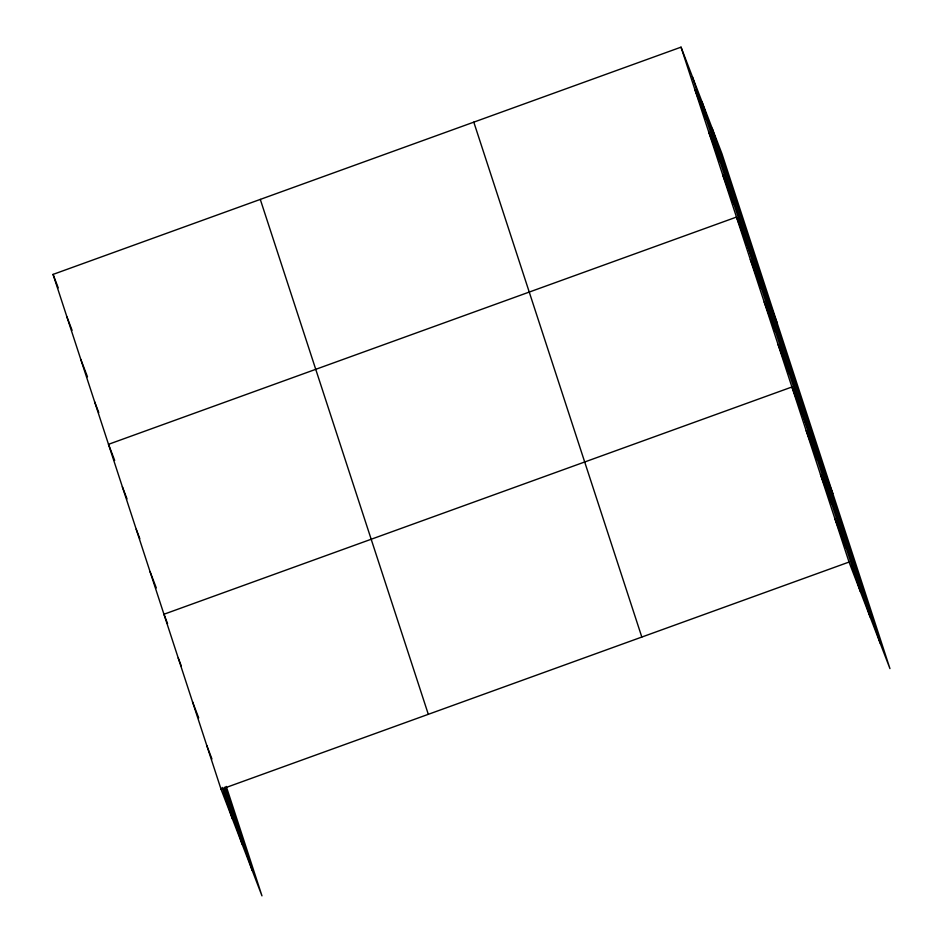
<?xml version="1.0" encoding="UTF-8"?>
<svg xmlns="http://www.w3.org/2000/svg" width="943" height="943" viewBox="0 0 943 943"><rect width="100%" height="100%" fill="white"/><g stroke="black" fill="none" stroke-linecap="round" stroke-linejoin="round"><path stroke-width="1.41" d="M226.261 786.427L261.965 895.85L221.075 789.315L53.056 274.401L681.035 47.15L721.925 153.685L889.944 668.599L849.042 562.063L681.035 47.15M221.075 789.315L849.042 562.063M694.897 89.632L706.236 119.183M708.759 132.114L720.098 161.666M722.621 174.596L733.96 204.148M777.374 323.602L736.471 217.079L108.504 444.318L114.692 460.443M750.333 259.549L761.685 289.1M764.195 302.031L775.547 331.582M778.058 344.513L789.409 374.065M832.81 493.531L791.92 386.995L163.952 614.247L167.559 623.653M806.206 430.762L817.546 460.314M820.481 474.529L831.832 504.081M834.767 518.296L846.107 547.848M53.056 274.401L58.218 287.827M66.918 316.883L72.081 330.309M80.78 359.366L87.487 376.823M94.642 401.836L98.767 412.586M122.366 486.8L127.01 498.894M136.228 529.282L139.835 538.689M150.09 571.764L156.279 587.89M178.227 658.014L181.327 666.076M192.513 701.781L198.702 717.906M206.788 745.548L211.951 758.985M712.177 128.283L880.184 643.197M702.122 102.103L870.141 617.028M692.374 76.701L860.393 591.615M473.799 122.142L641.818 637.055M260.292 199.409L428.311 714.322M224.988 787.016L252.217 870.448M223.868 788.195L242.174 844.268M222.159 787.417L232.414 818.866"/></g></svg>
